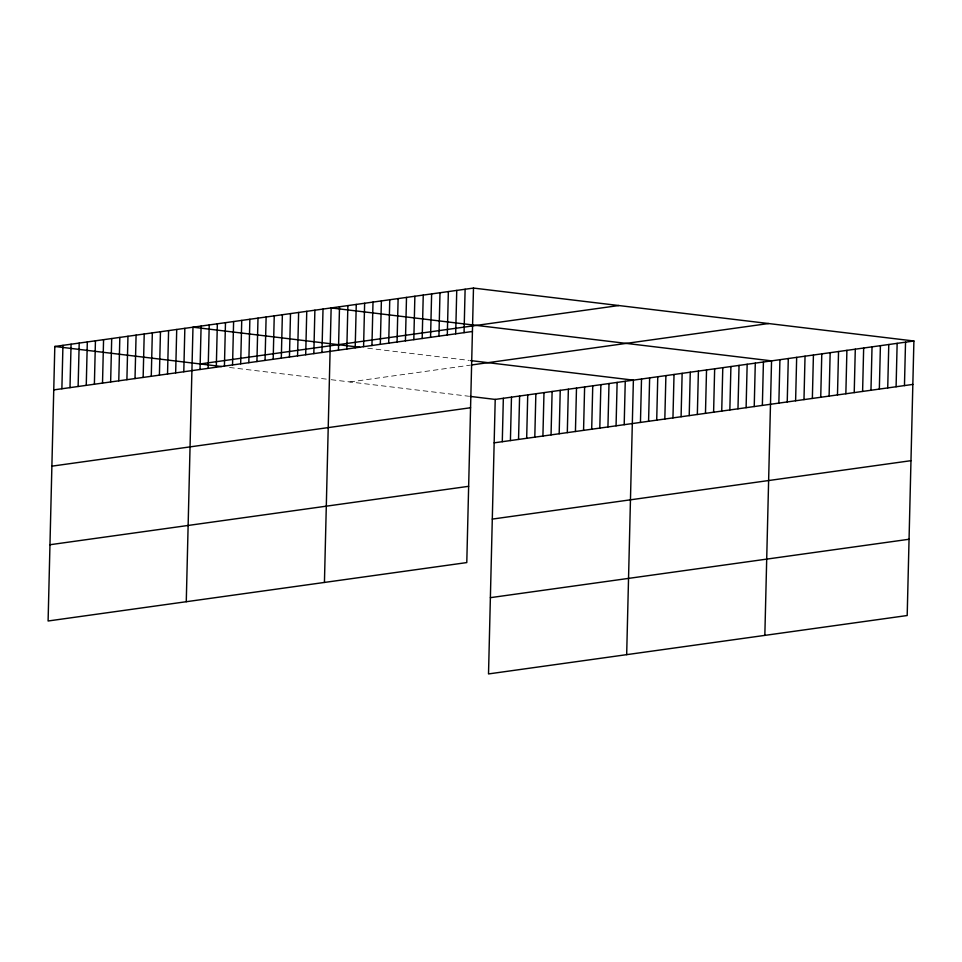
<?xml version="1.0" encoding="UTF-8"?>
<svg xmlns="http://www.w3.org/2000/svg" width="962" height="962" viewBox="0 0 962 962"><rect width="100%" height="100%" fill="white"/><g stroke="black" fill="none" stroke-linecap="round" stroke-linejoin="round"><path stroke-width="0.72" stroke-dasharray="4.81 3.61" d="M349.879 381.95L470.442 365.127M367.724 348.208L469.336 360.425M229.557 367.484L328.487 379.377M331.168 379.701L468.662 396.224"/><path stroke-width="1.44" d="M473.484 288.071L54.81 346.476L48.1 620.995L466.786 562.578L473.484 288.071L913.9 341.005L907.19 615.524L488.516 673.929L495.214 399.422L913.9 341.005M61.881 388.768L62.939 345.346M69.998 387.638L71.068 344.216M78.126 386.496L79.197 343.085M86.255 385.365L87.314 341.943M94.384 384.235L95.442 340.813M102.513 383.092L103.571 339.682M110.642 381.962L111.7 338.54M118.771 380.832L119.829 337.409M126.9 379.689L127.958 336.279M135.017 378.559L136.087 335.137M143.146 377.429L144.216 334.006M151.274 376.298L152.333 332.876M159.403 375.156L160.462 331.746M167.532 374.026L168.59 330.603M175.661 372.895L176.719 329.473M183.79 371.753L184.848 328.343M186.267 601.719L192.977 327.2L359.704 347.246M200.036 369.492L201.106 326.07M208.165 368.35L209.223 324.94M216.294 367.219L217.352 323.797M224.423 366.089L225.481 322.667M232.551 364.959L233.61 321.536M240.68 363.816L241.739 320.406M248.809 362.686L249.867 319.264M256.926 361.556L257.996 318.133M265.055 360.413L266.125 317.003M273.184 359.283L274.242 315.861M281.313 358.153L282.371 314.73M289.442 357.01L290.5 313.6M297.571 355.88L298.629 312.458M305.7 354.75L306.758 311.327M313.828 353.619L314.887 310.197M321.945 352.477L323.016 309.067M324.435 582.443L331.144 307.924L771.548 360.858L764.838 635.377M338.456 350.18L339.514 306.758M346.825 349.014L347.883 305.591M355.194 347.835L356.265 304.425M363.576 346.669L364.634 303.258M371.945 345.502L373.003 302.08M380.315 344.336L381.385 300.914M388.696 343.169L389.754 299.747M397.065 342.003L398.124 298.581M405.435 340.837L406.505 297.414M413.816 339.658L414.875 296.248M422.186 338.492L423.244 295.081M430.555 337.325L431.625 293.903M438.937 336.159L439.995 292.737M447.306 334.992L448.364 291.57M455.687 333.826L456.746 290.404M464.057 332.648L465.115 289.237M502.284 441.702L503.342 398.28M510.413 440.572L511.471 397.15M518.542 439.43L519.6 396.019M526.671 438.299L527.729 394.877M534.8 437.169L535.858 393.747M542.917 436.039L543.987 392.616M551.046 434.896L552.116 391.486M559.175 433.766L560.233 390.344M567.303 432.635L568.362 389.213M575.432 431.493L576.491 388.083M583.561 430.363L584.619 386.94M591.69 429.232L592.748 385.81M599.807 428.09L600.877 384.68M607.936 426.96L609.006 383.537M616.065 425.829L617.123 382.407M624.194 424.699L625.252 381.277M626.671 654.653L633.381 380.146L470.671 360.582M640.452 422.426L641.51 379.004M648.58 421.296L649.639 377.874M656.709 420.153L657.767 376.743M664.826 419.023L665.896 375.601M672.955 417.893L674.025 374.471M681.084 416.75L682.142 373.34M689.213 415.62L690.271 372.198M697.342 414.49L698.4 371.067M705.471 413.359L706.529 369.937M713.6 412.217L714.658 368.807M721.728 411.087L722.787 367.664M729.845 409.956L730.916 366.534M737.974 408.814L739.044 365.404M746.103 407.684L747.161 364.261M754.232 406.553L755.29 363.131M762.361 405.411L763.419 362.001M778.859 403.114L779.917 359.692M787.229 401.948L788.299 358.525M795.61 400.781L796.668 357.359M803.979 399.615L805.038 356.193M812.361 398.436L813.419 355.026M820.73 397.27L821.788 353.848M829.1 396.103L830.158 352.681M837.481 394.937L838.539 351.515M845.851 393.771L846.909 350.348M854.22 392.604L855.29 349.182M862.601 391.426L863.66 348.016M870.971 390.259L872.029 346.849M879.34 389.093L880.41 345.671M887.722 387.926L888.78 344.504M896.091 386.76L897.149 343.338M904.46 385.594L905.531 342.171M200.144 363.949L618.831 305.531M53.752 389.899L472.426 331.481M471.789 364.935L768.566 323.533M51.888 466.161L470.562 407.744M494.155 442.833L912.842 384.415M49.964 544.732L468.65 486.315M492.291 519.095L910.978 460.678M490.367 597.667L909.054 539.261M54.81 346.476L221.537 366.522M470.069 396.392L495.214 399.422"/></g></svg>
